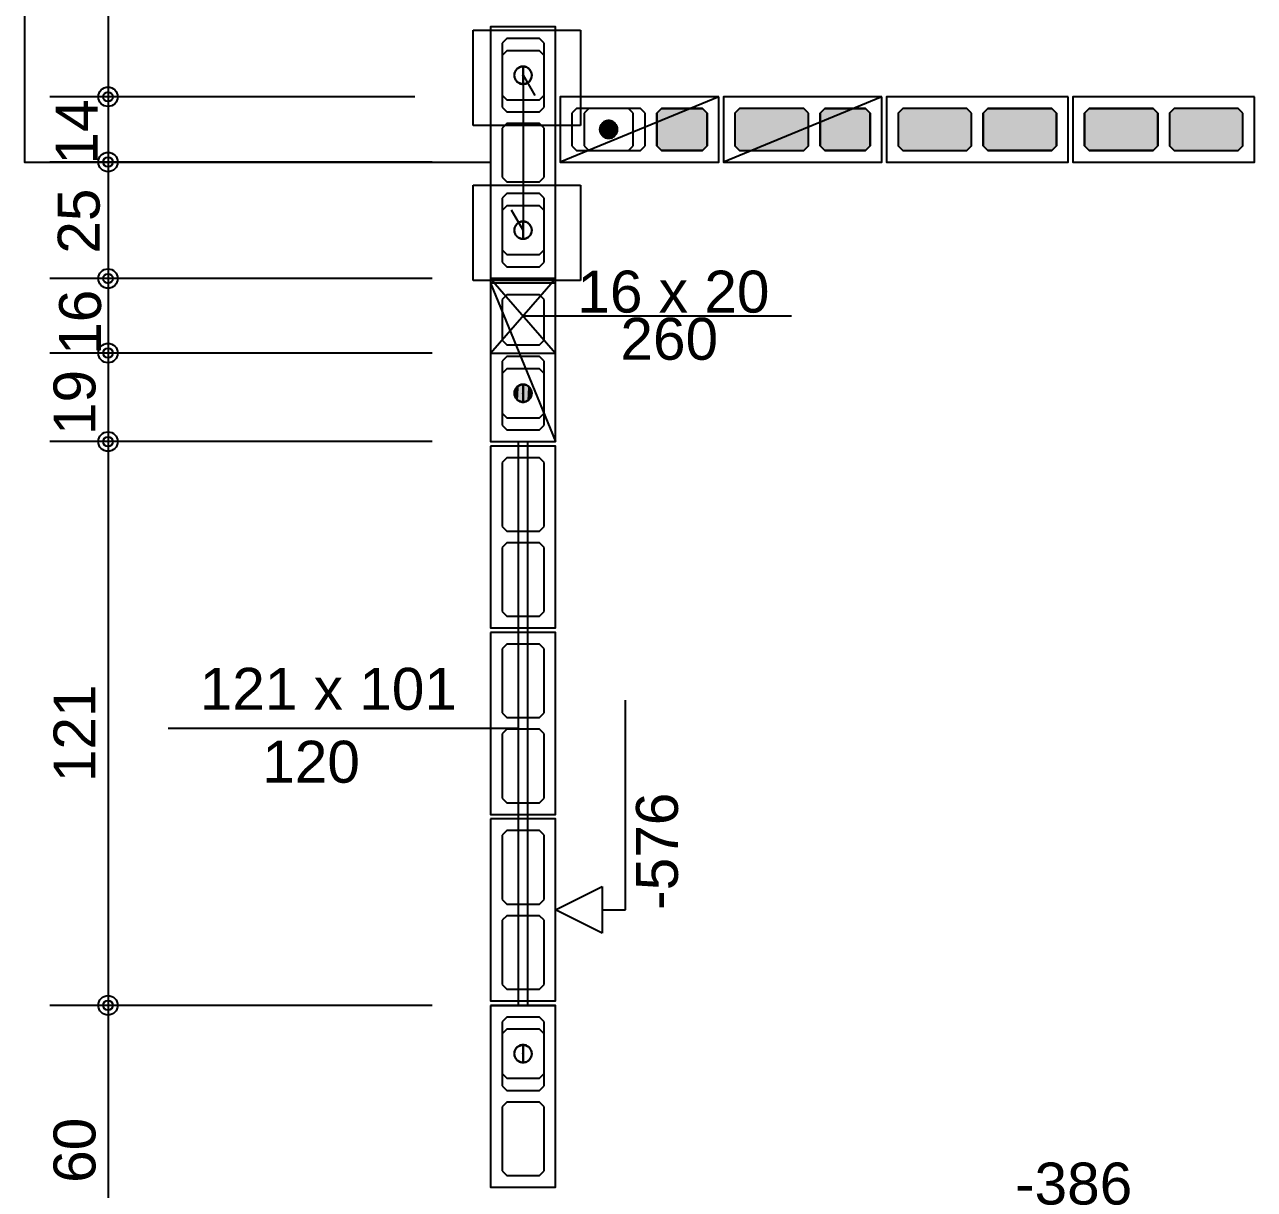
# Model space of a CAD drawing. Extents: x 0 to 119, y 0 to 84.
# Drawn here: x 9.83 to 15.11, y 46.11 to 51.11 of the extents above; entities that cross this region are included whole.
import ezdxf

# ---------------------------------------------------------------- set-up
doc = ezdxf.new("R2010")
doc.units = 0
doc.header["$MEASUREMENT"] = 0
doc.linetypes.add('ESTILO_TQS_0003', pattern=[1.5, 0.5, -0.4, 0.1, -0.5])
doc.linetypes.add('ESTILO_TQS_0005', pattern=[0.4, 0.3, -0.1])
for name, color, linetype in [('18', 6, 'CONTINUOUS'), ('20', 1, 'CONTINUOUS'), ('27', 250, 'CONTINUOUS'), ('3', 7, 'CONTINUOUS'), ('31', 10, 'CONTINUOUS'), ('35', 255, 'CONTINUOUS'), ('9', 8, 'CONTINUOUS')]:
    doc.layers.add(name, color=color, linetype=linetype)
doc.styles.add('TQS_ARIAL', font='arial.ttf')

msp = doc.modelspace()

# ---------------------------------------------------------------- linework, layer by layer
at = {"layer": '18', "color": 6, "linetype": 'Continuous'}
for p, q in [((12.41025, 47.31055), (12.41025, 48.21055)), ((12.11025, 47.31055), (12.31025, 47.41055)), ((12.31025, 47.41055), (12.31025, 47.21055)), ((12.31025, 47.21055), (12.11025, 47.31055)), ((12.31025, 47.31055), (12.41025, 47.31055))]:
    msp.add_line(p, q, dxfattribs=at)
at = {"layer": '27', "color": 250, "linetype": 'ESTILO_TQS_0005'}
for points in [[(12.04025, 50.73555), (12.06025, 50.75555), (12.06025, 51.03055), (12.04025, 51.05055), (11.90025, 51.05055), (11.88025, 51.03055), (11.88025, 50.75555), (11.90025, 50.73555), (12.04025, 50.73555)], [(12.49525, 50.73055), (12.47525, 50.75055), (12.20025, 50.75055), (12.18025, 50.73055), (12.18025, 50.59055), (12.20025, 50.57055), (12.47525, 50.57055), (12.49525, 50.59055), (12.49525, 50.73055)], [(12.76025, 50.73055), (12.74025, 50.75055), (12.56525, 50.75055), (12.54525, 50.73055), (12.54525, 50.59055), (12.56525, 50.57055), (12.74025, 50.57055), (12.76025, 50.59055), (12.76025, 50.73055)], [(13.19525, 50.73055), (13.17525, 50.75055), (12.90025, 50.75055), (12.88025, 50.73055), (12.88025, 50.59055), (12.90025, 50.57055), (13.17525, 50.57055), (13.19525, 50.59055), (13.19525, 50.73055)], [(13.46025, 50.73055), (13.44025, 50.75055), (13.26525, 50.75055), (13.24525, 50.73055), (13.24525, 50.59055), (13.26525, 50.57055), (13.44025, 50.57055), (13.46025, 50.59055), (13.46025, 50.73055)], [(13.89525, 50.73055), (13.87525, 50.75055), (13.60025, 50.75055), (13.58025, 50.73055), (13.58025, 50.59055), (13.60025, 50.57055), (13.87525, 50.57055), (13.89525, 50.59055), (13.89525, 50.73055)], [(14.26025, 50.73055), (14.24025, 50.75055), (13.96525, 50.75055), (13.94525, 50.73055), (13.94525, 50.59055), (13.96525, 50.57055), (14.24025, 50.57055), (14.26025, 50.59055), (14.26025, 50.73055)], [(14.69525, 50.73055), (14.67525, 50.75055), (14.40025, 50.75055), (14.38025, 50.73055), (14.38025, 50.59055), (14.40025, 50.57055), (14.67525, 50.57055), (14.69525, 50.59055), (14.69525, 50.73055)], [(15.06025, 50.73055), (15.04025, 50.75055), (14.76525, 50.75055), (14.74525, 50.73055), (14.74525, 50.59055), (14.76525, 50.57055), (15.04025, 50.57055), (15.06025, 50.59055), (15.06025, 50.73055)], [(12.04025, 50.43555), (12.06025, 50.45555), (12.06025, 50.66555), (12.04025, 50.68555), (11.90025, 50.68555), (11.88025, 50.66555), (11.88025, 50.45555), (11.90025, 50.43555), (12.04025, 50.43555)], [(12.04025, 50.07055), (12.06025, 50.09055), (12.06025, 50.36555), (12.04025, 50.38555), (11.90025, 50.38555), (11.88025, 50.36555), (11.88025, 50.09055), (11.90025, 50.07055), (12.04025, 50.07055)], [(11.90025, 49.95055), (11.88025, 49.93055), (11.88025, 49.75555), (11.90025, 49.73555), (12.04025, 49.73555), (12.06025, 49.75555), (12.06025, 49.93055), (12.04025, 49.95055), (11.90025, 49.95055)], [(11.90025, 49.68555), (11.88025, 49.66555), (11.88025, 49.39055), (11.90025, 49.37055), (12.04025, 49.37055), (12.06025, 49.39055), (12.06025, 49.66555), (12.04025, 49.68555), (11.90025, 49.68555)], [(11.90025, 49.25055), (11.88025, 49.23055), (11.88025, 48.95555), (11.90025, 48.93555), (12.04025, 48.93555), (12.06025, 48.95555), (12.06025, 49.23055), (12.04025, 49.25055), (11.90025, 49.25055)], [(11.90025, 48.88555), (11.88025, 48.86555), (11.88025, 48.59055), (11.90025, 48.57055), (12.04025, 48.57055), (12.06025, 48.59055), (12.06025, 48.86555), (12.04025, 48.88555), (11.90025, 48.88555)], [(11.90025, 48.45055), (11.88025, 48.43055), (11.88025, 48.15555), (11.90025, 48.13555), (12.04025, 48.13555), (12.06025, 48.15555), (12.06025, 48.43055), (12.04025, 48.45055), (11.90025, 48.45055)], [(11.90025, 48.08555), (11.88025, 48.06555), (11.88025, 47.79055), (11.90025, 47.77055), (12.04025, 47.77055), (12.06025, 47.79055), (12.06025, 48.06555), (12.04025, 48.08555), (11.90025, 48.08555)], [(11.90025, 47.65055), (11.88025, 47.63055), (11.88025, 47.35555), (11.90025, 47.33555), (12.04025, 47.33555), (12.06025, 47.35555), (12.06025, 47.63055), (12.04025, 47.65055), (11.90025, 47.65055)], [(11.90025, 47.28555), (11.88025, 47.26555), (11.88025, 46.99055), (11.90025, 46.97055), (12.04025, 46.97055), (12.06025, 46.99055), (12.06025, 47.26555), (12.04025, 47.28555), (11.90025, 47.28555)], [(11.90025, 46.85055), (11.88025, 46.83055), (11.88025, 46.55555), (11.90025, 46.53555), (12.04025, 46.53555), (12.06025, 46.55555), (12.06025, 46.83055), (12.04025, 46.85055), (11.90025, 46.85055)], [(11.90025, 46.48555), (11.88025, 46.46555), (11.88025, 46.19055), (11.90025, 46.17055), (12.04025, 46.17055), (12.06025, 46.19055), (12.06025, 46.46555), (12.04025, 46.48555), (11.90025, 46.48555)]]:
    msp.add_lwpolyline(points, dxfattribs=at)
at = {"layer": '3', "color": 7, "linetype": 'Continuous'}
for p, q in [((11.90025, 50.99805), (11.88025, 50.97805)), ((11.88025, 50.97805), (11.88025, 50.80805)), ((12.04025, 50.99805), (11.90025, 50.99805)), ((12.06025, 50.97805), (12.04025, 50.99805)), ((12.06025, 50.80805), (12.06025, 50.97805)), ((11.97025, 50.89305), (11.97025, 50.22805)), ((11.97025, 50.89305), (12.02025, 50.806447)), ((11.88025, 50.80805), (11.90025, 50.78805)), ((12.04025, 50.78805), (12.06025, 50.80805)), ((12.81025, 50.80055), (12.13025, 50.52055)), ((13.51025, 50.80055), (12.83025, 50.52055)), ((11.90025, 50.78805), (12.04025, 50.78805)), ((12.25275, 50.75055), (12.23275, 50.73055)), ((12.42275, 50.75055), (12.25275, 50.75055)), ((12.44275, 50.73055), (12.42275, 50.75055)), ((12.23275, 50.73055), (12.23275, 50.59055)), ((12.44275, 50.59055), (12.44275, 50.73055)), ((12.23275, 50.59055), (12.25275, 50.57055)), ((12.42275, 50.57055), (12.44275, 50.59055)), ((12.25275, 50.57055), (12.42275, 50.57055)), ((11.90025, 50.33305), (11.88025, 50.31305)), ((12.04025, 50.33305), (11.90025, 50.33305)), ((12.06025, 50.31305), (12.04025, 50.33305)), ((11.88025, 50.31305), (11.88025, 50.14305)), ((11.97025, 50.22805), (11.92025, 50.314653)), ((12.06025, 50.14305), (12.06025, 50.31305)), ((11.88025, 50.14305), (11.90025, 50.12305)), ((11.90025, 50.12305), (12.04025, 50.12305)), ((12.04025, 50.12305), (12.06025, 50.14305)), ((11.83025, 49.70055), (12.11025, 50.02055)), ((11.83025, 50.02055), (12.11025, 49.70055)), ((11.83025, 50.00055), (12.11025, 49.32055)), ((11.90025, 49.63305), (11.88025, 49.61305)), ((12.04025, 49.63305), (11.90025, 49.63305)), ((12.06025, 49.61305), (12.04025, 49.63305)), ((11.88025, 49.61305), (11.88025, 49.44305)), ((12.06025, 49.44305), (12.06025, 49.61305)), ((11.88025, 49.44305), (11.90025, 49.42305)), ((11.90025, 49.42305), (12.04025, 49.42305)), ((12.04025, 49.42305), (12.06025, 49.44305)), ((11.83025, 49.32055), (12.11025, 49.32055)), ((11.950249, 46.90055), (11.950249, 49.32055)), ((11.990249, 46.90055), (11.990249, 49.32055)), ((11.950249, 46.90055), (11.950249, 48.12055)), ((11.990249, 46.90055), (11.990249, 48.12055)), ((10.44656, 48.09055), (11.950249, 48.09055)), ((11.830249, 46.90055), (12.110249, 46.90055)), ((11.90025, 46.79805), (11.88025, 46.77805)), ((12.04025, 46.79805), (11.90025, 46.79805)), ((12.06025, 46.77805), (12.04025, 46.79805)), ((11.88025, 46.77805), (11.88025, 46.60805)), ((12.06025, 46.60805), (12.06025, 46.77805)), ((11.88025, 46.60805), (11.90025, 46.58805)), ((11.90025, 46.58805), (12.04025, 46.58805)), ((12.04025, 46.58805), (12.06025, 46.60805))]:
    msp.add_line(p, q, dxfattribs=at)
for points in [[(11.840292, 70.60055), (9.83025, 70.60055), (9.83025, 50.52055), (11.83025, 50.52055)], [(12.11025, 50.02055), (12.11025, 51.10055), (11.83025, 51.10055), (11.83025, 50.02055), (12.11025, 50.02055)], [(11.97025, 50.89365), (11.970311, 50.893647), (11.970371, 50.893638), (11.970429, 50.893622), (11.970486, 50.893601), (11.970541, 50.893575), (11.970593, 50.893542), (11.970641, 50.893505), (11.970685, 50.893463), (11.970724, 50.893417), (11.970759, 50.893367), (11.970789, 50.893314), (11.970813, 50.893258), (11.970831, 50.8932), (11.970843, 50.893141), (11.970849, 50.89308), (11.970849, 50.89302), (11.970843, 50.892959), (11.970831, 50.8929), (11.970813, 50.892842), (11.970789, 50.892786), (11.970759, 50.892733), (11.970724, 50.892683), (11.970685, 50.892637), (11.970641, 50.892595), (11.970593, 50.892558), (11.970541, 50.892525), (11.970486, 50.892499), (11.970429, 50.892477), (11.970371, 50.892462), (11.970311, 50.892453), (11.97025, 50.89245), (11.97025, 50.93085), (11.966426, 50.930656), (11.962641, 50.930076), (11.958934, 50.929116), (11.955343, 50.927787), (11.951905, 50.9261), (11.948656, 50.924075), (11.945628, 50.921731), (11.942853, 50.919093), (11.940359, 50.916188), (11.938171, 50.913045), (11.936313, 50.909697), (11.934803, 50.906178), (11.933657, 50.902525), (11.932886, 50.898774), (11.932498, 50.894964), (11.932498, 50.891135), (11.932886, 50.887326), (11.933657, 50.883575), (11.934803, 50.879922), (11.936313, 50.876403), (11.938171, 50.873055), (11.940359, 50.869912), (11.942853, 50.867007), (11.945628, 50.864369), (11.948656, 50.862025), (11.951905, 50.86), (11.955343, 50.858313), (11.958934, 50.856983), (11.962641, 50.856024), (11.966426, 50.855444), (11.97025, 50.85525), (11.97025, 50.89365)], [(11.97025, 50.89245), (11.970189, 50.892453), (11.970129, 50.892462), (11.97007, 50.892477), (11.970013, 50.892499), (11.969959, 50.892525), (11.969907, 50.892558), (11.969859, 50.892595), (11.969815, 50.892637), (11.969775, 50.892683), (11.969741, 50.892733), (11.969711, 50.892786), (11.969687, 50.892842), (11.969669, 50.8929), (11.969657, 50.892959), (11.969651, 50.89302), (11.969651, 50.89308), (11.969657, 50.893141), (11.969669, 50.8932), (11.969687, 50.893258), (11.969711, 50.893314), (11.969741, 50.893367), (11.969775, 50.893417), (11.969815, 50.893463), (11.969859, 50.893505), (11.969907, 50.893542), (11.969959, 50.893575), (11.970013, 50.893601), (11.97007, 50.893622), (11.970129, 50.893638), (11.970189, 50.893647), (11.97025, 50.89365), (11.97025, 50.85525), (11.974074, 50.855444), (11.977859, 50.856024), (11.981566, 50.856984), (11.985157, 50.858313), (11.988594, 50.86), (11.991844, 50.862025), (11.994872, 50.864369), (11.997647, 50.867007), (12.000141, 50.869912), (12.002329, 50.873055), (12.004187, 50.876403), (12.005697, 50.879922), (12.006843, 50.883575), (12.007614, 50.887326), (12.008001, 50.891135), (12.008001, 50.894965), (12.007614, 50.898774), (12.006843, 50.902525), (12.005697, 50.906178), (12.004187, 50.909697), (12.002329, 50.913045), (12.000141, 50.916188), (11.997647, 50.919093), (11.994872, 50.921731), (11.991844, 50.924075), (11.988594, 50.9261), (11.985156, 50.927787), (11.981566, 50.929116), (11.977859, 50.930076), (11.974074, 50.930656), (11.97025, 50.93085), (11.97025, 50.89245)], [(12.81025, 50.80055), (12.13025, 50.80055), (12.13025, 50.52055), (12.81025, 50.52055), (12.81025, 50.80055)], [(13.51025, 50.80055), (12.83025, 50.80055), (12.83025, 50.52055), (13.51025, 50.52055), (13.51025, 50.80055)], [(14.31025, 50.80055), (13.53025, 50.80055), (13.53025, 50.52055), (14.31025, 50.52055), (14.31025, 50.80055)], [(15.11025, 50.80055), (14.33025, 50.80055), (14.33025, 50.52055), (15.11025, 50.52055), (15.11025, 50.80055)], [(12.33835, 50.66055), (12.338347, 50.660489), (12.338338, 50.660429), (12.338322, 50.66037), (12.338301, 50.660313), (12.338275, 50.660259), (12.338242, 50.660207), (12.338205, 50.660159), (12.338163, 50.660115), (12.338117, 50.660076), (12.338067, 50.660041), (12.338014, 50.660011), (12.337958, 50.659987), (12.3379, 50.659969), (12.337841, 50.659957), (12.33778, 50.659951), (12.33772, 50.659951), (12.337659, 50.659957), (12.3376, 50.659969), (12.337542, 50.659987), (12.337486, 50.660011), (12.337433, 50.660041), (12.337383, 50.660076), (12.337337, 50.660115), (12.337295, 50.660159), (12.337258, 50.660207), (12.337225, 50.660259), (12.337199, 50.660313), (12.337178, 50.66037), (12.337162, 50.660429), (12.337153, 50.660489), (12.33715, 50.66055), (12.37555, 50.66055), (12.375356, 50.664374), (12.374776, 50.668159), (12.373816, 50.671866), (12.372487, 50.675457), (12.3708, 50.678894), (12.368775, 50.682144), (12.366431, 50.685172), (12.363793, 50.687947), (12.360888, 50.690441), (12.357745, 50.692629), (12.354397, 50.694487), (12.350878, 50.695997), (12.347225, 50.697143), (12.343474, 50.697914), (12.339665, 50.698301), (12.335835, 50.698301), (12.332026, 50.697914), (12.328275, 50.697143), (12.324622, 50.695997), (12.321103, 50.694487), (12.317755, 50.692629), (12.314612, 50.690441), (12.311707, 50.687947), (12.309069, 50.685172), (12.306725, 50.682144), (12.3047, 50.678894), (12.303013, 50.675457), (12.301684, 50.671866), (12.300724, 50.668159), (12.300144, 50.664374), (12.29995, 50.66055), (12.33835, 50.66055)], [(12.33715, 50.66055), (12.337153, 50.660611), (12.337162, 50.660671), (12.337178, 50.66073), (12.337199, 50.660787), (12.337225, 50.660841), (12.337258, 50.660893), (12.337295, 50.660941), (12.337337, 50.660985), (12.337383, 50.661024), (12.337433, 50.661059), (12.337486, 50.661089), (12.337542, 50.661113), (12.3376, 50.661131), (12.337659, 50.661143), (12.33772, 50.661149), (12.33778, 50.661149), (12.337841, 50.661143), (12.3379, 50.661131), (12.337958, 50.661113), (12.338014, 50.661089), (12.338067, 50.661059), (12.338117, 50.661024), (12.338163, 50.660985), (12.338205, 50.660941), (12.338242, 50.660893), (12.338275, 50.660841), (12.338301, 50.660787), (12.338322, 50.66073), (12.338338, 50.660671), (12.338347, 50.660611), (12.33835, 50.66055), (12.29995, 50.66055), (12.300144, 50.656726), (12.300724, 50.652941), (12.301684, 50.649234), (12.303013, 50.645643), (12.3047, 50.642206), (12.306725, 50.638956), (12.309069, 50.635928), (12.311707, 50.633153), (12.314612, 50.630659), (12.317755, 50.628471), (12.321103, 50.626613), (12.324622, 50.625103), (12.328275, 50.623957), (12.332026, 50.623186), (12.335835, 50.622799), (12.339665, 50.622799), (12.343474, 50.623186), (12.347225, 50.623957), (12.350878, 50.625103), (12.354397, 50.626613), (12.357745, 50.628471), (12.360888, 50.630659), (12.363793, 50.633153), (12.366431, 50.635928), (12.368775, 50.638956), (12.3708, 50.642206), (12.372487, 50.645643), (12.373816, 50.649234), (12.374776, 50.652941), (12.375356, 50.656726), (12.37555, 50.66055), (12.33715, 50.66055)], [(11.97025, 50.22865), (11.970311, 50.228647), (11.970371, 50.228638), (11.97043, 50.228623), (11.970487, 50.228601), (11.970541, 50.228575), (11.970593, 50.228543), (11.970641, 50.228505), (11.970685, 50.228463), (11.970724, 50.228417), (11.970759, 50.228367), (11.970789, 50.228314), (11.970813, 50.228258), (11.970831, 50.2282), (11.970843, 50.228141), (11.970849, 50.22808), (11.970849, 50.22802), (11.970843, 50.227959), (11.970831, 50.2279), (11.970813, 50.227842), (11.970789, 50.227786), (11.970759, 50.227733), (11.970724, 50.227683), (11.970685, 50.227637), (11.970641, 50.227595), (11.970593, 50.227558), (11.970541, 50.227525), (11.970487, 50.227499), (11.97043, 50.227478), (11.970371, 50.227462), (11.970311, 50.227453), (11.97025, 50.22745), (11.97025, 50.26585), (11.966426, 50.265656), (11.962641, 50.265076), (11.958934, 50.264117), (11.955343, 50.262787), (11.951906, 50.2611), (11.948656, 50.259075), (11.945628, 50.256731), (11.942853, 50.254093), (11.940359, 50.251188), (11.938171, 50.248045), (11.936313, 50.244697), (11.934803, 50.241178), (11.933657, 50.237525), (11.932886, 50.233774), (11.932499, 50.229965), (11.932499, 50.226135), (11.932886, 50.222326), (11.933657, 50.218575), (11.934803, 50.214922), (11.936313, 50.211403), (11.938171, 50.208055), (11.940359, 50.204912), (11.942853, 50.202007), (11.945628, 50.199369), (11.948656, 50.197025), (11.951906, 50.195), (11.955343, 50.193313), (11.958934, 50.191984), (11.962641, 50.191024), (11.966426, 50.190444), (11.97025, 50.19025), (11.97025, 50.22865)], [(11.97025, 50.22745), (11.970189, 50.227453), (11.970129, 50.227462), (11.97007, 50.227478), (11.970013, 50.227499), (11.969959, 50.227525), (11.969907, 50.227558), (11.969859, 50.227595), (11.969815, 50.227637), (11.969776, 50.227683), (11.969741, 50.227733), (11.969711, 50.227786), (11.969687, 50.227842), (11.969669, 50.2279), (11.969657, 50.227959), (11.969651, 50.22802), (11.969651, 50.22808), (11.969657, 50.228141), (11.969669, 50.2282), (11.969687, 50.228258), (11.969711, 50.228314), (11.969741, 50.228367), (11.969776, 50.228417), (11.969815, 50.228463), (11.969859, 50.228505), (11.969907, 50.228543), (11.969959, 50.228575), (11.970013, 50.228601), (11.97007, 50.228623), (11.970129, 50.228638), (11.970189, 50.228647), (11.97025, 50.22865), (11.97025, 50.19025), (11.974074, 50.190444), (11.977859, 50.191024), (11.981566, 50.191984), (11.985157, 50.193313), (11.988594, 50.195), (11.991844, 50.197025), (11.994872, 50.199369), (11.997647, 50.202007), (12.000141, 50.204912), (12.002329, 50.208055), (12.004187, 50.211403), (12.005697, 50.214922), (12.006843, 50.218575), (12.007614, 50.222326), (12.008001, 50.226136), (12.008001, 50.229965), (12.007614, 50.233774), (12.006843, 50.237525), (12.005697, 50.241178), (12.004187, 50.244697), (12.002329, 50.248045), (12.000141, 50.251188), (11.997647, 50.254093), (11.994872, 50.256731), (11.991844, 50.259075), (11.988594, 50.2611), (11.985157, 50.262787), (11.981566, 50.264117), (11.977859, 50.265076), (11.974074, 50.265656), (11.97025, 50.26585), (11.97025, 50.22745)], [(11.83025, 49.70055), (12.11025, 49.70055), (12.11025, 50.02055), (11.83025, 50.02055), (11.83025, 49.70055)], [(11.83025, 50.00055), (11.83025, 49.32055), (12.11025, 49.32055), (12.11025, 50.00055), (11.83025, 50.00055)], [(11.97025, 49.86055), (13.122479, 49.86055)], [(11.97025, 49.52865), (11.970311, 49.528647), (11.970371, 49.528638), (11.97043, 49.528622), (11.970487, 49.528601), (11.970541, 49.528575), (11.970593, 49.528542), (11.970641, 49.528505), (11.970685, 49.528463), (11.970724, 49.528417), (11.970759, 49.528367), (11.970789, 49.528314), (11.970813, 49.528258), (11.970831, 49.5282), (11.970843, 49.528141), (11.970849, 49.52808), (11.970849, 49.52802), (11.970843, 49.527959), (11.970831, 49.5279), (11.970813, 49.527842), (11.970789, 49.527786), (11.970759, 49.527733), (11.970724, 49.527683), (11.970685, 49.527637), (11.970641, 49.527595), (11.970593, 49.527558), (11.970541, 49.527525), (11.970487, 49.527499), (11.97043, 49.527478), (11.970371, 49.527462), (11.970311, 49.527453), (11.97025, 49.52745), (11.97025, 49.56585), (11.966426, 49.565656), (11.962641, 49.565076), (11.958934, 49.564116), (11.955343, 49.562787), (11.951906, 49.5611), (11.948656, 49.559075), (11.945628, 49.556731), (11.942853, 49.554093), (11.940359, 49.551188), (11.938171, 49.548045), (11.936313, 49.544697), (11.934803, 49.541178), (11.933657, 49.537525), (11.932886, 49.533774), (11.932499, 49.529965), (11.932499, 49.526135), (11.932886, 49.522326), (11.933657, 49.518575), (11.934803, 49.514922), (11.936313, 49.511403), (11.938171, 49.508055), (11.940359, 49.504912), (11.942853, 49.502007), (11.945628, 49.499369), (11.948656, 49.497025), (11.951906, 49.495), (11.955343, 49.493313), (11.958934, 49.491984), (11.962641, 49.491024), (11.966426, 49.490444), (11.97025, 49.49025), (11.97025, 49.52865)], [(11.97025, 49.52745), (11.970189, 49.527453), (11.970129, 49.527462), (11.97007, 49.527478), (11.970013, 49.527499), (11.969959, 49.527525), (11.969907, 49.527558), (11.969859, 49.527595), (11.969815, 49.527637), (11.969776, 49.527683), (11.969741, 49.527733), (11.969711, 49.527786), (11.969687, 49.527842), (11.969669, 49.5279), (11.969657, 49.527959), (11.969651, 49.52802), (11.969651, 49.52808), (11.969657, 49.528141), (11.969669, 49.5282), (11.969687, 49.528258), (11.969711, 49.528314), (11.969741, 49.528367), (11.969776, 49.528417), (11.969815, 49.528463), (11.969859, 49.528505), (11.969907, 49.528542), (11.969959, 49.528575), (11.970013, 49.528601), (11.97007, 49.528622), (11.970129, 49.528638), (11.970189, 49.528647), (11.97025, 49.52865), (11.97025, 49.49025), (11.974074, 49.490444), (11.977859, 49.491024), (11.981566, 49.491984), (11.985157, 49.493313), (11.988594, 49.495), (11.991844, 49.497025), (11.994872, 49.499369), (11.997647, 49.502007), (12.000141, 49.504912), (12.002329, 49.508055), (12.004187, 49.511403), (12.005697, 49.514922), (12.006843, 49.518575), (12.007614, 49.522326), (12.008001, 49.526135), (12.008001, 49.529965), (12.007614, 49.533774), (12.006843, 49.537525), (12.005697, 49.541178), (12.004187, 49.544697), (12.002329, 49.548045), (12.000141, 49.551188), (11.997647, 49.554093), (11.994872, 49.556731), (11.991844, 49.559075), (11.988594, 49.5611), (11.985157, 49.562787), (11.981566, 49.564116), (11.977859, 49.565076), (11.974074, 49.565656), (11.97025, 49.56585), (11.97025, 49.52745)], [(11.83025, 49.30055), (11.83025, 48.52055), (12.11025, 48.52055), (12.11025, 49.30055), (11.83025, 49.30055)], [(11.83025, 48.50055), (11.83025, 47.72055), (12.11025, 47.72055), (12.11025, 48.50055), (11.83025, 48.50055)], [(11.83025, 47.70055), (11.83025, 46.92055), (12.11025, 46.92055), (12.11025, 47.70055), (11.83025, 47.70055)], [(11.83025, 46.90055), (11.83025, 46.12055), (12.11025, 46.12055), (12.11025, 46.90055), (11.83025, 46.90055)], [(11.97025, 46.69365), (11.970311, 46.693647), (11.970371, 46.693638), (11.97043, 46.693622), (11.970487, 46.693601), (11.970541, 46.693575), (11.970593, 46.693542), (11.970641, 46.693505), (11.970685, 46.693463), (11.970724, 46.693417), (11.970759, 46.693367), (11.970789, 46.693314), (11.970813, 46.693258), (11.970831, 46.6932), (11.970843, 46.693141), (11.970849, 46.69308), (11.970849, 46.69302), (11.970843, 46.692959), (11.970831, 46.6929), (11.970813, 46.692842), (11.970789, 46.692786), (11.970759, 46.692733), (11.970724, 46.692683), (11.970685, 46.692637), (11.970641, 46.692595), (11.970593, 46.692558), (11.970541, 46.692525), (11.970487, 46.692499), (11.97043, 46.692478), (11.970371, 46.692462), (11.970311, 46.692453), (11.97025, 46.69245), (11.97025, 46.73085), (11.966426, 46.730656), (11.962641, 46.730076), (11.958934, 46.729116), (11.955343, 46.727787), (11.951906, 46.7261), (11.948656, 46.724075), (11.945628, 46.721731), (11.942853, 46.719093), (11.940359, 46.716188), (11.938171, 46.713045), (11.936313, 46.709697), (11.934803, 46.706178), (11.933657, 46.702525), (11.932886, 46.698774), (11.932499, 46.694965), (11.932499, 46.691135), (11.932886, 46.687326), (11.933657, 46.683575), (11.934803, 46.679922), (11.936313, 46.676403), (11.938171, 46.673055), (11.940359, 46.669912), (11.942853, 46.667007), (11.945628, 46.664369), (11.948656, 46.662025), (11.951906, 46.66), (11.955343, 46.658313), (11.958934, 46.656984), (11.962641, 46.656024), (11.966426, 46.655444), (11.97025, 46.65525), (11.97025, 46.69365)], [(11.97025, 46.69245), (11.970189, 46.692453), (11.970129, 46.692462), (11.97007, 46.692478), (11.970013, 46.692499), (11.969959, 46.692525), (11.969907, 46.692558), (11.969859, 46.692595), (11.969815, 46.692637), (11.969776, 46.692683), (11.969741, 46.692733), (11.969711, 46.692786), (11.969687, 46.692842), (11.969669, 46.6929), (11.969657, 46.692959), (11.969651, 46.69302), (11.969651, 46.69308), (11.969657, 46.693141), (11.969669, 46.6932), (11.969687, 46.693258), (11.969711, 46.693314), (11.969741, 46.693367), (11.969776, 46.693417), (11.969815, 46.693463), (11.969859, 46.693505), (11.969907, 46.693542), (11.969959, 46.693575), (11.970013, 46.693601), (11.97007, 46.693622), (11.970129, 46.693638), (11.970189, 46.693647), (11.97025, 46.69365), (11.97025, 46.65525), (11.974074, 46.655444), (11.977859, 46.656024), (11.981566, 46.656984), (11.985157, 46.658313), (11.988594, 46.66), (11.991844, 46.662025), (11.994872, 46.664369), (11.997647, 46.667007), (12.000141, 46.669912), (12.002329, 46.673055), (12.004187, 46.676403), (12.005697, 46.679922), (12.006843, 46.683575), (12.007614, 46.687326), (12.008001, 46.691135), (12.008001, 46.694965), (12.007614, 46.698774), (12.006843, 46.702525), (12.005697, 46.706178), (12.004187, 46.709697), (12.002329, 46.713045), (12.000141, 46.716188), (11.997647, 46.719093), (11.994872, 46.721731), (11.991844, 46.724075), (11.988594, 46.7261), (11.985157, 46.727787), (11.981566, 46.729116), (11.977859, 46.730076), (11.974074, 46.730656), (11.97025, 46.73085), (11.97025, 46.69245)]]:
    msp.add_lwpolyline(points, dxfattribs=at)
for centre in [(11.97025, 50.89305), (12.33775, 50.66055), (11.97025, 50.22805), (11.97025, 49.52805), (11.97025, 46.69305)]:
    msp.add_circle(centre, 0.0372, dxfattribs=at)
for points in [[(12.33835, 50.66055), (12.314612, 50.690441), (12.311707, 50.687947)], [(12.33835, 50.66055), (12.317755, 50.692629), (12.314612, 50.690441)], [(12.33835, 50.66055), (12.321103, 50.694487), (12.317755, 50.692629)], [(12.33835, 50.66055), (12.324622, 50.695997), (12.321103, 50.694487)], [(12.33835, 50.66055), (12.328275, 50.697143), (12.324622, 50.695997)], [(12.33835, 50.66055), (12.332026, 50.697914), (12.328275, 50.697143)], [(12.33835, 50.66055), (12.335835, 50.698301), (12.332026, 50.697914)], [(12.33835, 50.66055), (12.339665, 50.698301), (12.335835, 50.698301)], [(12.37555, 50.66055), (12.339665, 50.698301), (12.33835, 50.66055)], [(12.37555, 50.66055), (12.343474, 50.697914), (12.339665, 50.698301)], [(12.37555, 50.66055), (12.347225, 50.697143), (12.343474, 50.697914)], [(12.37555, 50.66055), (12.350878, 50.695997), (12.347225, 50.697143)], [(12.37555, 50.66055), (12.354397, 50.694487), (12.350878, 50.695997)], [(12.37555, 50.66055), (12.357745, 50.692629), (12.354397, 50.694487)], [(12.37555, 50.66055), (12.360888, 50.690441), (12.357745, 50.692629)], [(12.37555, 50.66055), (12.363793, 50.687947), (12.360888, 50.690441)], [(12.33835, 50.66055), (12.300144, 50.664374), (12.29995, 50.66055)], [(12.33715, 50.66055), (12.29995, 50.66055), (12.300144, 50.656726)], [(12.33835, 50.66055), (12.300724, 50.668159), (12.300144, 50.664374)], [(12.33715, 50.66055), (12.300144, 50.656726), (12.300724, 50.652941)], [(12.33835, 50.66055), (12.301684, 50.671866), (12.300724, 50.668159)], [(12.33715, 50.66055), (12.300724, 50.652941), (12.301684, 50.649234)], [(12.33835, 50.66055), (12.303013, 50.675457), (12.301684, 50.671866)], [(12.33715, 50.66055), (12.301684, 50.649234), (12.303013, 50.645643)], [(12.33835, 50.66055), (12.3047, 50.678894), (12.303013, 50.675457)], [(12.33715, 50.66055), (12.303013, 50.645643), (12.3047, 50.642206)], [(12.33835, 50.66055), (12.306725, 50.682144), (12.3047, 50.678894)], [(12.33715, 50.66055), (12.3047, 50.642206), (12.306725, 50.638956)], [(12.33835, 50.66055), (12.309069, 50.685172), (12.306725, 50.682144)], [(12.33715, 50.66055), (12.306725, 50.638956), (12.309069, 50.635928)], [(12.33835, 50.66055), (12.311707, 50.687947), (12.309069, 50.685172)], [(12.33715, 50.66055), (12.309069, 50.635928), (12.311707, 50.633153)], [(12.33715, 50.66055), (12.311707, 50.633153), (12.314612, 50.630659)], [(12.33715, 50.66055), (12.314612, 50.630659), (12.317755, 50.628471)], [(12.33715, 50.66055), (12.317755, 50.628471), (12.321103, 50.626613)], [(12.33715, 50.66055), (12.321103, 50.626613), (12.324622, 50.625103)], [(12.33715, 50.66055), (12.324622, 50.625103), (12.328275, 50.623957)], [(12.33715, 50.66055), (12.328275, 50.623957), (12.332026, 50.623186)], [(12.33715, 50.66055), (12.332026, 50.623186), (12.335835, 50.622799)], [(12.33715, 50.66055), (12.335835, 50.622799), (12.339665, 50.622799)], [(12.337383, 50.661024), (12.337178, 50.66073), (12.33715, 50.66055)], [(12.337383, 50.661024), (12.33715, 50.66055), (12.33715, 50.66055)], [(12.337383, 50.661024), (12.33715, 50.66055), (12.33715, 50.66055)], [(12.337383, 50.661024), (12.33715, 50.66055), (12.33715, 50.66055)], [(12.337383, 50.661024), (12.33715, 50.66055), (12.33715, 50.66055)], [(12.337383, 50.661024), (12.33715, 50.66055), (12.33715, 50.66055)], [(12.337383, 50.661024), (12.33715, 50.66055), (12.33715, 50.66055)], [(12.337383, 50.661024), (12.33715, 50.66055), (12.33715, 50.66055)], [(12.337383, 50.661024), (12.33715, 50.66055), (12.33715, 50.66055)], [(12.337383, 50.661024), (12.33715, 50.66055), (12.33715, 50.66055)], [(12.337383, 50.661024), (12.33715, 50.66055), (12.33715, 50.66055)], [(12.337383, 50.661024), (12.33715, 50.66055), (12.33715, 50.66055)], [(12.337383, 50.661024), (12.33715, 50.66055), (12.33715, 50.66055)], [(12.337383, 50.661024), (12.33715, 50.66055), (12.33715, 50.66055)], [(12.337383, 50.661024), (12.33715, 50.66055), (12.33715, 50.66055)], [(12.337383, 50.661024), (12.33715, 50.66055), (12.33715, 50.66055)], [(12.337383, 50.661024), (12.33715, 50.66055), (12.33715, 50.66055)], [(12.337383, 50.661024), (12.33715, 50.66055), (12.33715, 50.66055)], [(12.337383, 50.661024), (12.33715, 50.66055), (12.33715, 50.66055)], [(12.337383, 50.661024), (12.33715, 50.66055), (12.33715, 50.66055)], [(12.337383, 50.661024), (12.33715, 50.66055), (12.33715, 50.66055)], [(12.337383, 50.661024), (12.33715, 50.66055), (12.33715, 50.66055)], [(12.337383, 50.661024), (12.33715, 50.66055), (12.33715, 50.66055)], [(12.33715, 50.66055), (12.339665, 50.622799), (12.37555, 50.66055)], [(12.337383, 50.661024), (12.337225, 50.660841), (12.337178, 50.66073)], [(12.337383, 50.661024), (12.337258, 50.660893), (12.337225, 50.660841)], [(12.337383, 50.661024), (12.337295, 50.660941), (12.337258, 50.660893)], [(12.337383, 50.661024), (12.337337, 50.660985), (12.337295, 50.660941)], [(12.337383, 50.661024), (12.337383, 50.661024), (12.337337, 50.660985)], [(12.337383, 50.661024), (12.337337, 50.660985), (12.337337, 50.660985)], [(12.337383, 50.661024), (12.337383, 50.661024), (12.337383, 50.661024)], [(12.33835, 50.66055), (12.338117, 50.660076), (12.338117, 50.660076)], [(12.33835, 50.66055), (12.338117, 50.660076), (12.338117, 50.660076)], [(12.33835, 50.66055), (12.338117, 50.660076), (12.338163, 50.660115)], [(12.33835, 50.66055), (12.338163, 50.660115), (12.338163, 50.660115)], [(12.33835, 50.66055), (12.338163, 50.660115), (12.338205, 50.660159)], [(12.33835, 50.66055), (12.338205, 50.660159), (12.338242, 50.660207)], [(12.33835, 50.66055), (12.338242, 50.660207), (12.338275, 50.660259)], [(12.33835, 50.66055), (12.338275, 50.660259), (12.338322, 50.66037)], [(12.33835, 50.66055), (12.338322, 50.66037), (12.33835, 50.66055)], [(12.33835, 50.66055), (12.33835, 50.66055), (12.33835, 50.66055)], [(12.33835, 50.66055), (12.33835, 50.66055), (12.33835, 50.66055)], [(12.33835, 50.66055), (12.33835, 50.66055), (12.33835, 50.66055)], [(12.33835, 50.66055), (12.33835, 50.66055), (12.33835, 50.66055)], [(12.33835, 50.66055), (12.33835, 50.66055), (12.33835, 50.66055)], [(12.33835, 50.66055), (12.33835, 50.66055), (12.33835, 50.66055)], [(12.33835, 50.66055), (12.33835, 50.66055), (12.33835, 50.66055)], [(12.33835, 50.66055), (12.33835, 50.66055), (12.33835, 50.66055)], [(12.33835, 50.66055), (12.33835, 50.66055), (12.33835, 50.66055)], [(12.33835, 50.66055), (12.33835, 50.66055), (12.33835, 50.66055)], [(12.33835, 50.66055), (12.33835, 50.66055), (12.33835, 50.66055)], [(12.33835, 50.66055), (12.33835, 50.66055), (12.33835, 50.66055)], [(12.33835, 50.66055), (12.33835, 50.66055), (12.33835, 50.66055)], [(12.33835, 50.66055), (12.33835, 50.66055), (12.33835, 50.66055)], [(12.33835, 50.66055), (12.33835, 50.66055), (12.33835, 50.66055)], [(12.33835, 50.66055), (12.33835, 50.66055), (12.33835, 50.66055)], [(12.33835, 50.66055), (12.33835, 50.66055), (12.33835, 50.66055)], [(12.33835, 50.66055), (12.33835, 50.66055), (12.33835, 50.66055)], [(12.33835, 50.66055), (12.33835, 50.66055), (12.33835, 50.66055)], [(12.33835, 50.66055), (12.33835, 50.66055), (12.33835, 50.66055)], [(12.33835, 50.66055), (12.33835, 50.66055), (12.33835, 50.66055)], [(12.37555, 50.66055), (12.339665, 50.622799), (12.343474, 50.623186)], [(12.37555, 50.66055), (12.343474, 50.623186), (12.347225, 50.623957)], [(12.37555, 50.66055), (12.347225, 50.623957), (12.350878, 50.625103)], [(12.37555, 50.66055), (12.350878, 50.625103), (12.354397, 50.626613)], [(12.37555, 50.66055), (12.354397, 50.626613), (12.357745, 50.628471)], [(12.37555, 50.66055), (12.357745, 50.628471), (12.360888, 50.630659)], [(12.37555, 50.66055), (12.360888, 50.630659), (12.363793, 50.633153)], [(12.37555, 50.66055), (12.366431, 50.685172), (12.363793, 50.687947)], [(12.37555, 50.66055), (12.363793, 50.633153), (12.366431, 50.635928)], [(12.37555, 50.66055), (12.368775, 50.682144), (12.366431, 50.685172)], [(12.37555, 50.66055), (12.366431, 50.635928), (12.368775, 50.638956)], [(12.37555, 50.66055), (12.3708, 50.678894), (12.368775, 50.682144)], [(12.37555, 50.66055), (12.368775, 50.638956), (12.3708, 50.642206)], [(12.37555, 50.66055), (12.372487, 50.675457), (12.3708, 50.678894)], [(12.37555, 50.66055), (12.3708, 50.642206), (12.372487, 50.645643)], [(12.37555, 50.66055), (12.373816, 50.671866), (12.372487, 50.675457)], [(12.37555, 50.66055), (12.372487, 50.645643), (12.373816, 50.649234)], [(12.37555, 50.66055), (12.374776, 50.668159), (12.373816, 50.671866)], [(12.37555, 50.66055), (12.373816, 50.649234), (12.374776, 50.652941)], [(12.37555, 50.66055), (12.375356, 50.664374), (12.374776, 50.668159)], [(12.37555, 50.66055), (12.374776, 50.652941), (12.375356, 50.656726)], [(11.932499, 49.529965), (11.932499, 49.526135), (11.932886, 49.533774)], [(11.932499, 49.526135), (11.932886, 49.522326), (11.932886, 49.533774)], [(11.932886, 49.533774), (11.932886, 49.522326), (11.933657, 49.537525)], [(11.932886, 49.522326), (11.933657, 49.518575), (11.933657, 49.537525)], [(11.933657, 49.537525), (11.933657, 49.518575), (11.934803, 49.541178)], [(11.933657, 49.518575), (11.934803, 49.514922), (11.934803, 49.541178)], [(11.934803, 49.541178), (11.934803, 49.514922), (11.936313, 49.544697)], [(11.934803, 49.514922), (11.936313, 49.511403), (11.936313, 49.544697)], [(11.936313, 49.544697), (11.936313, 49.511403), (11.938171, 49.548045)], [(11.936313, 49.511403), (11.938171, 49.508055), (11.938171, 49.548045)], [(11.938171, 49.548045), (11.938171, 49.508055), (11.940359, 49.551188)], [(11.938171, 49.508055), (11.940359, 49.504912), (11.940359, 49.551188)], [(11.940359, 49.551188), (11.940359, 49.504912), (11.942853, 49.554093)], [(11.940359, 49.504912), (11.942853, 49.502007), (11.942853, 49.554093)], [(11.942853, 49.554093), (11.942853, 49.502007), (11.945628, 49.556731)], [(11.942853, 49.502007), (11.945628, 49.499369), (11.945628, 49.556731)], [(11.945628, 49.556731), (11.945628, 49.499369), (11.948656, 49.559075)], [(11.945628, 49.499369), (11.948656, 49.497025), (11.948656, 49.559075)], [(11.948656, 49.559075), (11.948656, 49.497025), (11.951906, 49.5611)], [(11.948656, 49.497025), (11.951906, 49.495), (11.951906, 49.5611)], [(11.951906, 49.5611), (11.951906, 49.495), (11.955343, 49.562787)], [(11.951906, 49.495), (11.955343, 49.493313), (11.955343, 49.562787)], [(11.955343, 49.562787), (11.955343, 49.493313), (11.958934, 49.564116)], [(11.955343, 49.493313), (11.958934, 49.491984), (11.958934, 49.564116)], [(11.958934, 49.564116), (11.958934, 49.491984), (11.962641, 49.565076)], [(11.958934, 49.491984), (11.962641, 49.491024), (11.962641, 49.565076)], [(11.966426, 49.490444), (11.966426, 49.565656), (11.962641, 49.491024)], [(11.962641, 49.565076), (11.962641, 49.491024), (11.966426, 49.565656)], [(11.966426, 49.490444), (11.97025, 49.52865), (11.97025, 49.56585)], [(11.966426, 49.490444), (11.97025, 49.56585), (11.966426, 49.565656)], [(11.966426, 49.490444), (11.97025, 49.49025), (11.97025, 49.52865)], [(11.969815, 49.527637), (11.97025, 49.52745), (11.969776, 49.527683)], [(11.97025, 49.52745), (11.97025, 49.52745), (11.969776, 49.527683)], [(11.969776, 49.527683), (11.97025, 49.52745), (11.969776, 49.527683)], [(11.97025, 49.52745), (11.97025, 49.52745), (11.969776, 49.527683)], [(11.969776, 49.527683), (11.97025, 49.52745), (11.969776, 49.527683)], [(11.97025, 49.52745), (11.97025, 49.52745), (11.969776, 49.527683)], [(11.969859, 49.527595), (11.97025, 49.52745), (11.969815, 49.527637)], [(11.97025, 49.52745), (11.97025, 49.52745), (11.969815, 49.527637)], [(11.969815, 49.527637), (11.97025, 49.52745), (11.969815, 49.527637)], [(11.97025, 49.52745), (11.97025, 49.52745), (11.969815, 49.527637)], [(11.969907, 49.527558), (11.97025, 49.52745), (11.969859, 49.527595)], [(11.97025, 49.52745), (11.97025, 49.52745), (11.969859, 49.527595)], [(11.969959, 49.527525), (11.97025, 49.52745), (11.969907, 49.527558)], [(11.97025, 49.52745), (11.97025, 49.52745), (11.969907, 49.527558)], [(11.97007, 49.527478), (11.97025, 49.52745), (11.969959, 49.527525)], [(11.97025, 49.52745), (11.97025, 49.52745), (11.969959, 49.527525)], [(11.97025, 49.52745), (11.97025, 49.52745), (11.97007, 49.527478)], [(11.97025, 49.52745), (11.97025, 49.52745), (11.97007, 49.527478)], [(11.97025, 49.52745), (11.974074, 49.565656), (11.97025, 49.56585)], [(11.97025, 49.52745), (11.97025, 49.49025), (11.974074, 49.565656)], [(11.97025, 49.49025), (11.974074, 49.490444), (11.974074, 49.565656)], [(11.97025, 49.52865), (11.970724, 49.528417), (11.97025, 49.52865)], [(11.970724, 49.528417), (11.970724, 49.528417), (11.97025, 49.52865)], [(11.97025, 49.52865), (11.970724, 49.528417), (11.97025, 49.52865)], [(11.970724, 49.528417), (11.970724, 49.528417), (11.97025, 49.52865)], [(11.97025, 49.52865), (11.970724, 49.528417), (11.97025, 49.52865)], [(11.970724, 49.528417), (11.970685, 49.528463), (11.97025, 49.52865)], [(11.97025, 49.52865), (11.970685, 49.528463), (11.97025, 49.52865)], [(11.970685, 49.528463), (11.970685, 49.528463), (11.97025, 49.52865)], [(11.97025, 49.52865), (11.970685, 49.528463), (11.97025, 49.52865)], [(11.970685, 49.528463), (11.970641, 49.528505), (11.97025, 49.52865)], [(11.97025, 49.52865), (11.970641, 49.528505), (11.97025, 49.52865)], [(11.970641, 49.528505), (11.970593, 49.528542), (11.97025, 49.52865)], [(11.97025, 49.52865), (11.970593, 49.528542), (11.97025, 49.52865)], [(11.970593, 49.528542), (11.970541, 49.528575), (11.97025, 49.52865)], [(11.97025, 49.52865), (11.970541, 49.528575), (11.97025, 49.52865)], [(11.970541, 49.528575), (11.97043, 49.528622), (11.97025, 49.52865)], [(11.97025, 49.52865), (11.97043, 49.528622), (11.97025, 49.52865)], [(11.97043, 49.528622), (11.97025, 49.52865), (11.97025, 49.52865)], [(11.97025, 49.52865), (11.97025, 49.52865), (11.97025, 49.52865)], [(11.97025, 49.52865), (11.97025, 49.52865), (11.97025, 49.52865)], [(11.97025, 49.52865), (11.97025, 49.52865), (11.97025, 49.52865)], [(11.97025, 49.52865), (11.97025, 49.52865), (11.97025, 49.52865)], [(11.97025, 49.52865), (11.97025, 49.52865), (11.97025, 49.52865)], [(11.97025, 49.52865), (11.97025, 49.52865), (11.97025, 49.52865)], [(11.97025, 49.52865), (11.97025, 49.52865), (11.97025, 49.52865)], [(11.97025, 49.52865), (11.97025, 49.52865), (11.97025, 49.52865)], [(11.97025, 49.52865), (11.97025, 49.52865), (11.97025, 49.52865)], [(11.97025, 49.52865), (11.97025, 49.52865), (11.97025, 49.52865)], [(11.97025, 49.52865), (11.97025, 49.52865), (11.97025, 49.52865)], [(11.97025, 49.52865), (11.97025, 49.52865), (11.97025, 49.52865)], [(11.97025, 49.52745), (11.97025, 49.52745), (11.97025, 49.52745)], [(11.97025, 49.52745), (11.97025, 49.52745), (11.97025, 49.52745)], [(11.97025, 49.52745), (11.97025, 49.52745), (11.97025, 49.52745)], [(11.97025, 49.52745), (11.97025, 49.52745), (11.97025, 49.52745)], [(11.97025, 49.52745), (11.97025, 49.52745), (11.97025, 49.52745)], [(11.97025, 49.52745), (11.97025, 49.52745), (11.97025, 49.52745)], [(11.97025, 49.52745), (11.97025, 49.52745), (11.97025, 49.52745)], [(11.97025, 49.52745), (11.97025, 49.52745), (11.97025, 49.52745)], [(11.97025, 49.52745), (11.97025, 49.52745), (11.97025, 49.52745)], [(11.97025, 49.52745), (11.97025, 49.52745), (11.97025, 49.52745)], [(11.97025, 49.52745), (11.97025, 49.52745), (11.97025, 49.52745)], [(11.97025, 49.52745), (11.97025, 49.52745), (11.97025, 49.52745)], [(11.974074, 49.565656), (11.974074, 49.490444), (11.977859, 49.565076)], [(11.974074, 49.490444), (11.977859, 49.491024), (11.977859, 49.565076)], [(11.977859, 49.565076), (11.977859, 49.491024), (11.981566, 49.564116)], [(11.977859, 49.491024), (11.981566, 49.491984), (11.981566, 49.564116)], [(11.981566, 49.564116), (11.981566, 49.491984), (11.985157, 49.562787)], [(11.981566, 49.491984), (11.985157, 49.493313), (11.985157, 49.562787)], [(11.985157, 49.562787), (11.985157, 49.493313), (11.988594, 49.5611)], [(11.985157, 49.493313), (11.988594, 49.495), (11.988594, 49.5611)], [(11.988594, 49.5611), (11.988594, 49.495), (11.991844, 49.559075)], [(11.988594, 49.495), (11.991844, 49.497025), (11.991844, 49.559075)], [(11.991844, 49.559075), (11.991844, 49.497025), (11.994872, 49.556731)], [(11.991844, 49.497025), (11.994872, 49.499369), (11.994872, 49.556731)], [(11.994872, 49.556731), (11.994872, 49.499369), (11.997647, 49.554093)], [(11.994872, 49.499369), (11.997647, 49.502007), (11.997647, 49.554093)], [(11.997647, 49.554093), (11.997647, 49.502007), (12.000141, 49.551188)], [(11.997647, 49.502007), (12.000141, 49.504912), (12.000141, 49.551188)], [(12.000141, 49.551188), (12.000141, 49.504912), (12.002329, 49.548045)], [(12.000141, 49.504912), (12.002329, 49.508055), (12.002329, 49.548045)], [(12.002329, 49.548045), (12.002329, 49.508055), (12.004187, 49.544697)], [(12.002329, 49.508055), (12.004187, 49.511403), (12.004187, 49.544697)], [(12.004187, 49.544697), (12.004187, 49.511403), (12.005697, 49.541178)], [(12.004187, 49.511403), (12.005697, 49.514922), (12.005697, 49.541178)], [(12.005697, 49.541178), (12.005697, 49.514922), (12.006843, 49.537525)], [(12.005697, 49.514922), (12.006843, 49.518575), (12.006843, 49.537525)], [(12.006843, 49.537525), (12.006843, 49.518575), (12.007614, 49.533774)], [(12.006843, 49.518575), (12.007614, 49.522326), (12.007614, 49.533774)], [(12.007614, 49.533774), (12.007614, 49.522326), (12.008001, 49.529965)], [(12.007614, 49.522326), (12.008001, 49.526135), (12.008001, 49.529965)]]:
    msp.add_solid(points, dxfattribs=at)
at = {"layer": '31', "color": 10, "linetype": 'ESTILO_TQS_0003'}
for points in [[(11.755947, 50.677075), (11.755947, 51.086637), (12.216319, 51.086637), (12.216319, 50.677076), (11.755947, 50.677075)], [(11.755948, 50.012075), (11.755947, 50.421637), (12.216319, 50.421637), (12.216319, 50.012076), (11.755948, 50.012075)]]:
    msp.add_lwpolyline(points, dxfattribs=at)
at = {"layer": '35', "color": 255, "linetype": 'Continuous'}
for p, q in [((10.188348, 51.80055), (10.188348, 50.80055)), ((11.505947, 50.80055), (9.938348, 50.80055)), ((11.505947, 50.80055), (9.938348, 50.80055)), ((10.188348, 50.80055), (10.188348, 50.52055)), ((11.755947, 50.80055), (11.755947, 50.80055)), ((11.755947, 50.80055), (11.755947, 50.80055)), ((11.58025, 50.52055), (9.938348, 50.52055)), ((11.58025, 50.52055), (9.938348, 50.52055)), ((10.188348, 50.52055), (10.188348, 50.02055)), ((11.83025, 50.52055), (11.83025, 50.52055)), ((11.83025, 50.52055), (11.83025, 50.52055)), ((11.58025, 50.02055), (9.938348, 50.02055)), ((11.58025, 50.02055), (9.938348, 50.02055)), ((10.188348, 50.02055), (10.188348, 49.70055)), ((11.83025, 50.02055), (11.83025, 50.02055)), ((11.83025, 50.02055), (11.83025, 50.02055)), ((11.58025, 49.70055), (9.938348, 49.70055)), ((11.58025, 49.70055), (9.938348, 49.70055)), ((10.188348, 49.70055), (10.188348, 49.32055)), ((11.83025, 49.70055), (11.83025, 49.70055)), ((11.83025, 49.70055), (11.83025, 49.70055)), ((11.58025, 49.32055), (9.938348, 49.32055)), ((11.58025, 49.32055), (9.938348, 49.32055)), ((10.188348, 49.32055), (10.188348, 46.90055)), ((11.83025, 49.32055), (11.83025, 49.32055)), ((11.83025, 49.32055), (11.83025, 49.32055)), ((11.580249, 46.90055), (9.938348, 46.90055)), ((11.580249, 46.90055), (9.938348, 46.90055)), ((10.188348, 46.90055), (10.188348, 45.70055)), ((11.830249, 46.90055), (11.830249, 46.90055)), ((11.830249, 46.90055), (11.830249, 46.90055))]:
    msp.add_line(p, q, dxfattribs=at)
for centre, radius in [((10.188348, 50.80055), 0.041625), ((10.188348, 50.80055), 0.041625), ((10.188348, 50.80055), 0.02075), ((10.188348, 50.80055), 0.02075), ((10.188348, 50.52055), 0.041625), ((10.188348, 50.52055), 0.041625), ((10.188348, 50.52055), 0.02075), ((10.188348, 50.52055), 0.02075), ((10.188348, 50.02055), 0.041625), ((10.188348, 50.02055), 0.041625), ((10.188348, 50.02055), 0.02075), ((10.188348, 50.02055), 0.02075), ((10.188348, 49.70055), 0.041625), ((10.188348, 49.70055), 0.041625), ((10.188348, 49.70055), 0.02075), ((10.188348, 49.70055), 0.02075), ((10.188348, 49.32055), 0.041625), ((10.188348, 49.32055), 0.041625), ((10.188348, 49.32055), 0.02075), ((10.188348, 49.32055), 0.02075), ((10.188348, 46.90055), 0.041625), ((10.188348, 46.90055), 0.041625), ((10.188348, 46.90055), 0.02075), ((10.188348, 46.90055), 0.02075)]:
    msp.add_circle(centre, radius, dxfattribs=at)
at = {"layer": '9', "color": 8, "linetype": 'Continuous'}
for points in [[(12.54525, 50.73055), (12.56525, 50.75055), (12.74025, 50.75055), (12.76025, 50.73055), (12.76025, 50.59055), (12.74025, 50.57055), (12.56525, 50.57055), (12.54525, 50.59055), (12.54525, 50.73055)], [(13.19525, 50.73055), (13.17525, 50.75055), (12.90025, 50.75055), (12.88025, 50.73055), (12.88025, 50.59055), (12.90025, 50.57055), (13.17525, 50.57055), (13.19525, 50.59055), (13.19525, 50.73055)], [(13.24525, 50.73055), (13.26525, 50.75055), (13.44025, 50.75055), (13.46025, 50.73055), (13.46025, 50.59055), (13.44025, 50.57055), (13.26525, 50.57055), (13.24525, 50.59055), (13.24525, 50.73055)], [(13.89525, 50.73055), (13.87525, 50.75055), (13.60025, 50.75055), (13.58025, 50.73055), (13.58025, 50.59055), (13.60025, 50.57055), (13.87525, 50.57055), (13.89525, 50.59055), (13.89525, 50.73055)], [(13.94525, 50.73055), (13.96525, 50.75055), (14.24025, 50.75055), (14.26025, 50.73055), (14.26025, 50.59055), (14.24025, 50.57055), (13.96525, 50.57055), (13.94525, 50.59055), (13.94525, 50.73055)], [(14.38025, 50.73055), (14.40025, 50.75055), (14.67525, 50.75055), (14.69525, 50.73055), (14.69525, 50.59055), (14.67525, 50.57055), (14.40025, 50.57055), (14.38025, 50.59055), (14.38025, 50.73055)], [(15.06025, 50.73055), (15.04025, 50.75055), (14.76525, 50.75055), (14.74525, 50.73055), (14.74525, 50.59055), (14.76525, 50.57055), (15.04025, 50.57055), (15.06025, 50.59055), (15.06025, 50.73055)]]:
    msp.add_lwpolyline(points, dxfattribs=at)
for points in [[(12.54525, 50.73055), (12.56525, 50.75055), (12.74025, 50.75055)], [(12.54525, 50.73055), (12.74025, 50.75055), (12.76025, 50.73055)], [(13.19525, 50.73055), (12.90025, 50.75055), (12.88025, 50.73055)], [(13.19525, 50.73055), (13.17525, 50.75055), (12.90025, 50.75055)], [(13.24525, 50.73055), (13.26525, 50.75055), (13.44025, 50.75055)], [(13.24525, 50.73055), (13.44025, 50.75055), (13.46025, 50.73055)], [(13.89525, 50.73055), (13.60025, 50.75055), (13.58025, 50.73055)], [(13.89525, 50.73055), (13.87525, 50.75055), (13.60025, 50.75055)], [(13.94525, 50.73055), (13.96525, 50.75055), (14.24025, 50.75055)], [(13.94525, 50.73055), (14.24025, 50.75055), (14.26025, 50.73055)], [(14.38025, 50.73055), (14.40025, 50.75055), (14.67525, 50.75055)], [(14.38025, 50.73055), (14.67525, 50.75055), (14.69525, 50.73055)], [(15.06025, 50.73055), (14.76525, 50.75055), (14.74525, 50.73055)], [(15.06025, 50.73055), (15.04025, 50.75055), (14.76525, 50.75055)], [(12.54525, 50.73055), (12.76025, 50.73055), (12.76025, 50.59055)], [(12.54525, 50.73055), (12.76025, 50.59055), (12.74025, 50.57055)], [(12.54525, 50.73055), (12.74025, 50.57055), (12.56525, 50.57055)], [(12.54525, 50.73055), (12.56525, 50.57055), (12.54525, 50.59055)], [(12.54525, 50.73055), (12.54525, 50.59055), (12.54525, 50.73055)], [(13.19525, 50.73055), (12.88025, 50.73055), (12.88025, 50.59055)], [(13.19525, 50.73055), (12.88025, 50.59055), (12.90025, 50.57055)], [(13.19525, 50.73055), (12.90025, 50.57055), (13.17525, 50.57055)], [(13.19525, 50.73055), (13.17525, 50.57055), (13.19525, 50.59055)], [(13.19525, 50.73055), (13.19525, 50.59055), (13.19525, 50.73055)], [(13.24525, 50.73055), (13.46025, 50.73055), (13.46025, 50.59055)], [(13.24525, 50.73055), (13.46025, 50.59055), (13.44025, 50.57055)], [(13.24525, 50.73055), (13.44025, 50.57055), (13.26525, 50.57055)], [(13.24525, 50.73055), (13.26525, 50.57055), (13.24525, 50.59055)], [(13.24525, 50.73055), (13.24525, 50.59055), (13.24525, 50.73055)], [(13.89525, 50.73055), (13.58025, 50.73055), (13.58025, 50.59055)], [(13.89525, 50.73055), (13.58025, 50.59055), (13.60025, 50.57055)], [(13.89525, 50.73055), (13.60025, 50.57055), (13.87525, 50.57055)], [(13.89525, 50.73055), (13.87525, 50.57055), (13.89525, 50.59055)], [(13.89525, 50.73055), (13.89525, 50.59055), (13.89525, 50.73055)], [(13.94525, 50.73055), (14.26025, 50.73055), (14.26025, 50.59055)], [(13.94525, 50.73055), (14.26025, 50.59055), (14.24025, 50.57055)], [(13.94525, 50.73055), (14.24025, 50.57055), (13.96525, 50.57055)], [(13.94525, 50.73055), (13.96525, 50.57055), (13.94525, 50.59055)], [(13.94525, 50.73055), (13.94525, 50.59055), (13.94525, 50.73055)], [(14.38025, 50.73055), (14.69525, 50.73055), (14.69525, 50.59055)], [(14.38025, 50.73055), (14.69525, 50.59055), (14.67525, 50.57055)], [(14.38025, 50.73055), (14.67525, 50.57055), (14.40025, 50.57055)], [(14.38025, 50.73055), (14.40025, 50.57055), (14.38025, 50.59055)], [(14.38025, 50.73055), (14.38025, 50.59055), (14.38025, 50.73055)], [(15.06025, 50.73055), (14.74525, 50.73055), (14.74525, 50.59055)], [(15.06025, 50.73055), (14.74525, 50.59055), (14.76525, 50.57055)], [(15.06025, 50.73055), (14.76525, 50.57055), (15.04025, 50.57055)], [(15.06025, 50.73055), (15.04025, 50.57055), (15.06025, 50.59055)], [(15.06025, 50.73055), (15.06025, 50.59055), (15.06025, 50.73055)]]:
    msp.add_solid(points, dxfattribs=at)

# ---------------------------------------------------------------- texts
at = {"layer": '18', "color": 6, "linetype": 'ESTILO_TQS_0003', "style": 'TQS_ARIAL'}
msp.add_text('-576', height=0.18, rotation=90, dxfattribs=at).set_placement((12.63525, 47.31055))
at = {"layer": '20', "color": 1, "linetype": 'ESTILO_TQS_0003', "style": 'TQS_ARIAL'}
msp.add_text('-386', height=0.18, dxfattribs=at).set_placement((14.082698, 46.04555))
at = {"layer": '3', "color": 7, "linetype": 'Continuous', "style": 'TQS_ARIAL'}
for s, p in [('16 x 20', (12.203511, 49.874369)), ('260', (12.388282, 49.671976)), ('121 x 101', (10.582087, 48.169367)), ('120', (10.850508, 47.856376))]:
    msp.add_text(s, height=0.18, dxfattribs=at).set_placement(p)
at = {"layer": '35', "color": 255, "linetype": 'Continuous', "style": 'TQS_ARIAL'}
for s, p in [('14', (10.143329, 50.50979)), ('25', (10.152548, 50.126986)), ('16', (10.158364, 49.693016)), ('19', (10.134348, 49.34855)), ('121', (10.134348, 47.85855)), ('60', (10.134348, 46.13855))]:
    msp.add_text(s, height=0.18, rotation=90, dxfattribs=at).set_placement(p)

doc.saveas('drawing.dxf')
